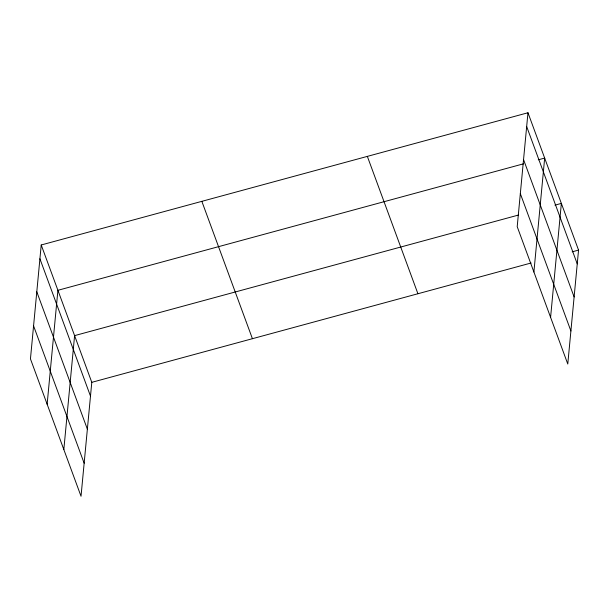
<?xml version="1.0" encoding="UTF-8"?>
<svg xmlns="http://www.w3.org/2000/svg" width="609" height="609" viewBox="0 0 609 609"><rect width="100%" height="100%" fill="white"/><g stroke="black" fill="none" stroke-linecap="round" stroke-linejoin="round"><path stroke-width="0.91" d="M41.222 244.978L30.45 358.899L81.027 496.251L91.792 382.33L41.222 244.978L527.973 112.749L578.55 250.101L567.778 364.022L517.208 226.67L527.973 112.749M47.137 404.224L57.908 290.303L523.671 163.775M63.831 449.549L74.595 335.628L518.457 215.053M533.895 271.995L544.667 158.074L538.28 159.809M550.589 317.327L561.353 203.406L554.966 205.142M91.792 382.33L531.094 262.997M572.163 251.837L578.55 250.101M526.671 126.543L577.248 263.895M523.55 159.588L574.12 296.941M520.33 193.632L570.907 330.984M367.349 156.384L417.919 293.736M201.845 201.343L252.423 338.695M39.912 258.772L90.49 396.124M36.791 291.81L87.369 429.17M33.571 325.853L84.149 463.213"/></g></svg>
